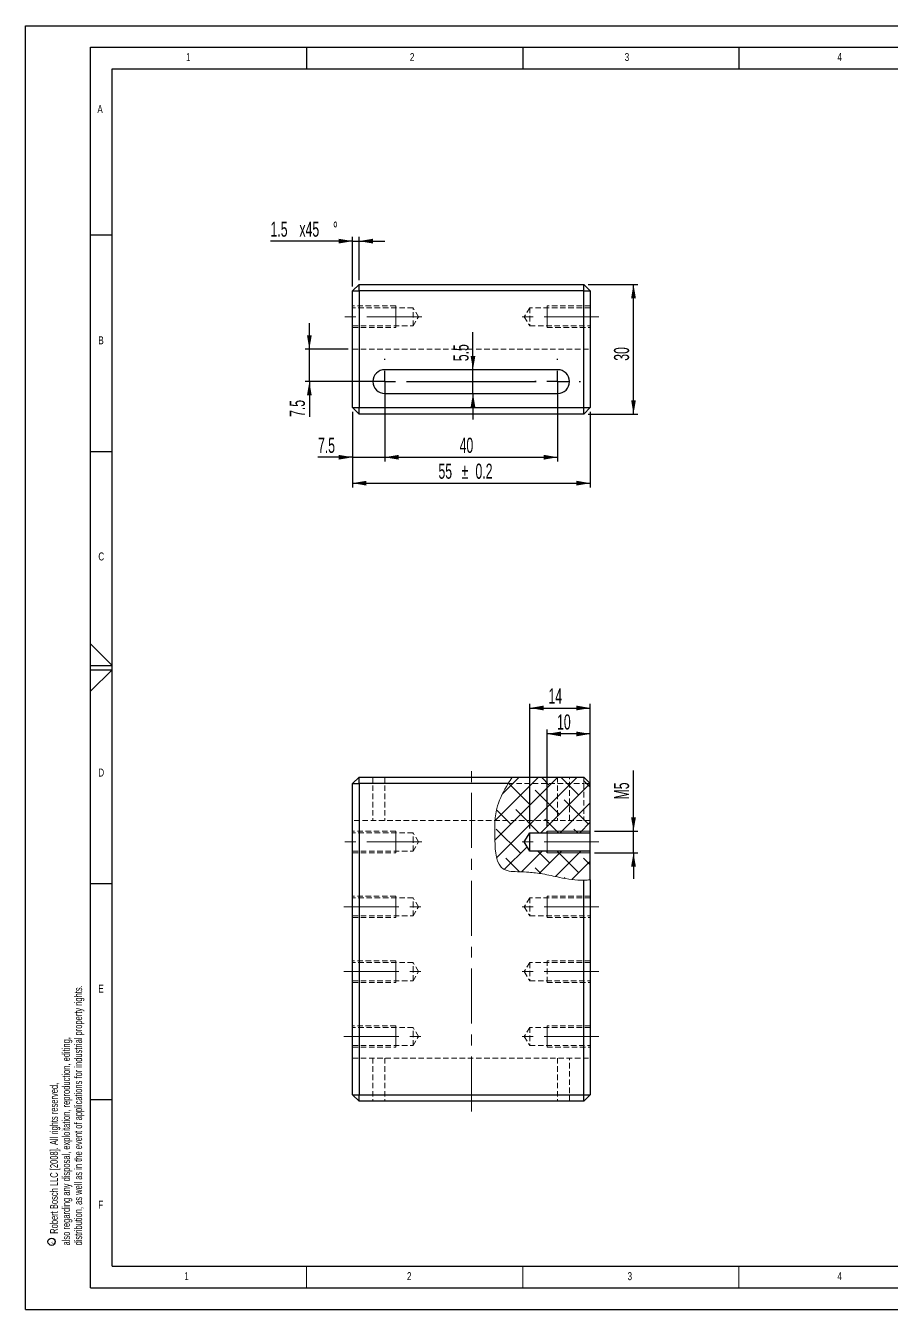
# Paper-space layout 'Sheet4' of a CAD drawing. Header units: millimetres. Extents: x 0 to 420, y 0 to 297.
# Drawn here: x 0 to 200.5, y 0 to 297 of the extents above; entities that cross this region are included whole.
import ezdxf

# ---------------------------------------------------------------- set-up
doc = ezdxf.new("R2010")
doc.units = ezdxf.units.MM
doc.linetypes.add('CENTERX2', pattern=[20.32, 12.7, -2.54, 2.54, -2.54])
doc.linetypes.add('HIDDEN', pattern=[1.905, 1.27, -0.635])
doc.layers.add('FORMAT', color=7, linetype='Continuous')
doc.layers.add('SLD-0', color=7, linetype='Continuous')
doc.styles.add('SLDTEXTSTYLE0', font='TXT', dxfattribs={"width": 0.75})
doc.styles.add('SLDTEXTSTYLE1', font='TXT', dxfattribs={"width": 0.605})
doc.dimstyles.new('SLDDIMSTYLE0', dxfattribs={"dimtxt": 3.5, "dimasz": 3.2, "dimexe": 0, "dimexo": 0.0625, "dimgap": 0.875, "dimtad": 1, "dimdec": 1, "dimrnd": 1e-09, "dimzin": 12, "dimdsep": 46, "dimtxsty": 'SLDTEXTSTYLE1', "dimsah": 1, "dimcen": 0.09, "dimadec": 0, "dimazin": 3, "dimtfac": 1, "dimtdec": 1, "dimtofl": 0, "dimtmove": 0, "dimatfit": 3, "dimfxl": 0, "dimfrac": 2, "dimtolj": 1, "dimtzin": 12, "dimarcsym": 0})
doc.dimstyles.new('SLDDIMSTYLE1', dxfattribs={"dimtxt": 3.5, "dimasz": 3.2, "dimexe": 0, "dimexo": 0.0625, "dimgap": 0.875, "dimtad": 1, "dimdec": 1, "dimrnd": 1e-09, "dimzin": 12, "dimdsep": 46, "dimtxsty": 'SLDTEXTSTYLE1', "dimsah": 1, "dimcen": 0.09, "dimadec": 0, "dimazin": 3, "dimtfac": 1, "dimtdec": 1, "dimtmove": 0, "dimatfit": 0, "dimfxl": 0, "dimfrac": 2, "dimtolj": 1, "dimtzin": 12, "dimarcsym": 0})

# ---------------------------------------------------------------- blocks, each defined once
blk = doc.blocks.new('SW_NOTE_0_3')
at = {"layer": 'SLD-0', "color": 0}
blk.add_circle((-1.07, 0.48), 0.846, dxfattribs=at)
at = {"layer": 'SLD-0', "color": 0, "insert": (-1.29, 0), "char_height": 1, "attachment_point": 1, "rotation": 90, "style": 'SLDTEXTSTYLE1'}
blk.add_mtext('c', dxfattribs=at)
blk = doc.blocks.new('_D_36')
at = {"layer": 'SLD-0'}
for p, q in [((130.14, 237.15), (141.64, 237.15)), ((140.64, 207.15), (140.64, 237.15)), ((130.14, 207.15), (141.64, 207.15))]:
    blk.add_line(p, q, dxfattribs=at)
for points in [[(140.64, 237.15), (140.09, 233.95), (141.19, 233.95)], [(140.64, 207.15), (141.19, 210.35), (140.09, 210.35)]]:
    blk.add_solid(points, dxfattribs=at)
at = {"layer": 'SLD-0', "insert": (136.12, 219.47), "char_height": 3.5, "attachment_point": 1, "rotation": 90, "style": 'SLDTEXTSTYLE1'}
blk.add_mtext('30', dxfattribs=at)
blk = doc.blocks.new('_D_37')
at = {"layer": 'SLD-0'}
for p, q in [((65.64, 222.15), (65.64, 228.15)), ((74.64, 222.15), (64.64, 222.15)), ((65.64, 214.65), (65.64, 222.15)), ((82.09, 214.65), (64.64, 214.65)), ((65.64, 214.65), (65.64, 206.47))]:
    blk.add_line(p, q, dxfattribs=at)
for points in [[(65.64, 222.15), (66.19, 225.35), (65.09, 225.35)], [(65.64, 214.65), (65.09, 211.45), (66.19, 211.45)]]:
    blk.add_solid(points, dxfattribs=at)
at = {"layer": 'SLD-0', "insert": (61.12, 206.47), "char_height": 3.5, "attachment_point": 1, "rotation": 90, "style": 'SLDTEXTSTYLE1'}
blk.add_mtext('7.5', dxfattribs=at)
blk = doc.blocks.new('_D_38')
at = {"layer": 'SLD-0'}
for p, q in [((83.09, 213.65), (83.09, 196.15)), ((75.64, 207.65), (75.64, 196.15)), ((75.64, 197.15), (67.64, 197.15)), ((75.64, 197.15), (83.09, 197.15)), ((83.09, 197.15), (89.09, 197.15))]:
    blk.add_line(p, q, dxfattribs=at)
for points in [[(75.64, 197.15), (72.44, 197.7), (72.44, 196.6)], [(83.09, 197.15), (86.29, 196.6), (86.29, 197.7)]]:
    blk.add_solid(points, dxfattribs=at)
at = {"layer": 'SLD-0', "insert": (67.64, 201.66), "char_height": 3.5, "attachment_point": 1, "style": 'SLDTEXTSTYLE1'}
blk.add_mtext('7.5', dxfattribs=at)
blk = doc.blocks.new('_D_39')
at = {"layer": 'SLD-0'}
for p, q in [((83.09, 213.65), (83.09, 196.15)), ((123.09, 213.65), (123.09, 196.15)), ((83.09, 197.15), (123.09, 197.15))]:
    blk.add_line(p, q, dxfattribs=at)
for points in [[(83.09, 197.15), (86.29, 196.6), (86.29, 197.7)], [(123.09, 197.15), (119.89, 197.7), (119.89, 196.6)]]:
    blk.add_solid(points, dxfattribs=at)
at = {"layer": 'SLD-0', "insert": (100.41, 201.66), "char_height": 3.5, "attachment_point": 1, "style": 'SLDTEXTSTYLE1'}
blk.add_mtext('40', dxfattribs=at)
blk = doc.blocks.new('_D_40')
at = {"layer": 'SLD-0'}
for p, q in [((75.64, 207.65), (75.64, 190.15)), ((130.64, 207.65), (130.64, 190.15)), ((75.64, 191.15), (130.64, 191.15))]:
    blk.add_line(p, q, dxfattribs=at)
for points in [[(75.64, 191.15), (78.84, 190.6), (78.84, 191.7)], [(130.64, 191.15), (127.44, 191.7), (127.44, 190.6)]]:
    blk.add_solid(points, dxfattribs=at)
at = {"layer": 'SLD-0', "char_height": 3.5, "attachment_point": 1, "style": 'SLDTEXTSTYLE1'}
for s, insert in [('55', (95.51, 195.67)), ('%%p', (100.86, 195.66)), ('0.2', (104.08, 195.67))]:
    blk.add_mtext(s, dxfattribs=dict(at, insert=insert))
blk = doc.blocks.new('_D_41')
at = {"layer": 'SLD-0'}
for p, q in [((103.5, 217.4), (103.5, 226.06)), ((103.5, 211.9), (103.5, 217.4)), ((103.5, 211.9), (103.5, 205.9))]:
    blk.add_line(p, q, dxfattribs=at)
for points in [[(103.5, 217.4), (104.05, 220.6), (102.95, 220.6)], [(103.5, 211.9), (102.95, 208.7), (104.05, 208.7)]]:
    blk.add_solid(points, dxfattribs=at)
at = {"layer": 'SLD-0', "insert": (98.99, 219.37), "char_height": 3.5, "attachment_point": 1, "rotation": 90, "style": 'SLDTEXTSTYLE1'}
blk.add_mtext('5.5', dxfattribs=at)
blk = doc.blocks.new('_D_42')
at = {"layer": 'SLD-0'}
for p, q in [((75.64, 247.15), (56.66, 247.15)), ((75.64, 236.65), (75.64, 248.15)), ((75.64, 247.15), (77.14, 247.15)), ((77.14, 238.15), (77.14, 248.15)), ((77.14, 247.15), (83.14, 247.15))]:
    blk.add_line(p, q, dxfattribs=at)
for points in [[(75.64, 247.15), (72.44, 247.7), (72.44, 246.6)], [(77.14, 247.15), (80.34, 246.6), (80.34, 247.7)]]:
    blk.add_solid(points, dxfattribs=at)
at = {"layer": 'SLD-0', "char_height": 3.5, "attachment_point": 1, "style": 'SLDTEXTSTYLE1'}
for s, insert in [('1.5', (56.66, 251.67)), ('x45', (63.35, 251.67)), ('%%d', (71.1, 251.66))]:
    blk.add_mtext(s, dxfattribs=dict(at, insert=insert))
blk = doc.blocks.new('SW_CENTERMARKSYMBOL_9')
at = {"layer": 'SLD-0', "color": 0}
for p, q in [((0, 5), (0, 5.25)), ((40, 5), (40, 5.25)), ((-5, 0), (-5.25, 0)), ((0, 0), (-2.5, 0)), ((0, 0), (0, 2.5)), ((0, 0), (0, -2.5)), ((0, 0), (2.5, 0)), ((5, 0), (5.25, 0)), ((5, 0), (35, 0)), ((35, 0), (34.75, 0)), ((40, 0), (37.5, 0)), ((40, 0), (40, 2.5)), ((40, 0), (40, -2.5)), ((40, 0), (42.5, 0)), ((45, 0), (45.25, 0)), ((0, -5), (0, -5.25)), ((40, -5), (40, -5.25))]:
    blk.add_line(p, q, dxfattribs=at)
blk = doc.blocks.new('_D_43')
at = {"layer": 'SLD-0'}
for p, q in [((140.64, 110.63), (140.64, 124.65)), ((131.64, 110.63), (141.64, 110.63)), ((140.64, 105.63), (140.64, 110.63)), ((131.64, 105.63), (141.64, 105.63)), ((140.64, 105.63), (140.64, 99.63))]:
    blk.add_line(p, q, dxfattribs=at)
for points in [[(140.64, 110.63), (141.19, 113.83), (140.09, 113.83)], [(140.64, 105.63), (140.09, 102.43), (141.19, 102.43)]]:
    blk.add_solid(points, dxfattribs=at)
at = {"layer": 'SLD-0', "insert": (136.12, 117.97), "char_height": 3.5, "attachment_point": 1, "rotation": 90, "style": 'SLDTEXTSTYLE1'}
blk.add_mtext('M5', dxfattribs=at)
blk = doc.blocks.new('_D_44')
at = {"layer": 'SLD-0'}
for p, q in [((120.64, 111.63), (120.64, 134.13)), ((130.64, 111.63), (130.64, 134.13)), ((130.64, 133.13), (120.64, 133.13))]:
    blk.add_line(p, q, dxfattribs=at)
for points in [[(120.64, 133.13), (123.84, 132.58), (123.84, 133.68)], [(130.64, 133.13), (127.44, 133.68), (127.44, 132.58)]]:
    blk.add_solid(points, dxfattribs=at)
at = {"layer": 'SLD-0', "insert": (122.96, 137.65), "char_height": 3.5, "attachment_point": 1, "style": 'SLDTEXTSTYLE1'}
blk.add_mtext('10', dxfattribs=at)
blk = doc.blocks.new('_D_45')
at = {"layer": 'SLD-0'}
for p, q in [((116.64, 111.23), (116.64, 140.13)), ((130.64, 114.13), (130.64, 140.13)), ((116.64, 139.13), (130.64, 139.13))]:
    blk.add_line(p, q, dxfattribs=at)
for points in [[(116.64, 139.13), (119.84, 138.58), (119.84, 139.68)], [(130.64, 139.13), (127.44, 139.68), (127.44, 138.58)]]:
    blk.add_solid(points, dxfattribs=at)
at = {"layer": 'SLD-0', "insert": (120.96, 143.65), "char_height": 3.5, "attachment_point": 1, "style": 'SLDTEXTSTYLE1'}
blk.add_mtext('14', dxfattribs=at)

psp = doc.layouts.new('Sheet4')

# ---------------------------------------------------------------- hatches: boundary and pattern name
at = {"linetype": 'Continuous', "lineweight": 18}
h = psp.add_hatch(dxfattribs=at)
h.set_pattern_fill('ANSI38', angle=3e-322, style=0)
edge = h.paths.add_edge_path(flags=0)
edge.add_line((130.64, 99.38), (130.64, 106.03))
edge.add_line((130.64, 106.03), (116.64, 106.03))
edge.add_line((116.64, 106.03), (115.37, 108.13))
edge.add_line((115.37, 108.13), (116.64, 110.23))
edge.add_line((116.64, 110.23), (130.64, 110.23))
edge.add_line((130.64, 110.23), (130.64, 121.63))
edge.add_line((130.64, 121.63), (129.14, 123.13))
edge.add_line((129.14, 123.13), (112.58, 123.13))
edge.add_spline(control_points=[(112.58, 123.13), (111.15, 120.91), (108.49, 116.52), (108.5, 109.32), (108.86, 101.28), (113.8, 101.27), (116.75, 101.15), (119.87, 100.76), (123.16, 99.99), (126.84, 99.28), (129.21, 99.26), (130.64, 99.38)], knot_values=[0.028148, 0.028148, 0.028148, 0.028148, 0.099982, 0.174664, 0.240575, 0.275908, 0.295726, 0.326125, 0.363653, 0.391393, 0.43127, 0.43127, 0.43127, 0.43127], weights=[1, 1, 1, 1, 1, 1, 1, 1, 1, 1, 1, 1], degree=3, periodic=0)

# ---------------------------------------------------------------- linework, layer by layer
at = {"color": 7, "linetype": 'Continuous', "lineweight": 25}
for p, q in [((75.64, 235.65), (77.14, 237.15)), ((75.64, 208.65), (75.64, 235.65)), ((75.64, 235.65), (77.14, 235.65)), ((77.14, 235.65), (77.14, 237.15)), ((77.14, 237.15), (129.14, 237.15)), ((129.14, 235.65), (77.14, 235.65)), ((77.14, 235.65), (77.14, 208.65)), ((129.14, 235.65), (129.14, 237.15)), ((129.14, 237.15), (130.64, 235.65)), ((129.14, 208.65), (129.14, 235.65)), ((129.14, 235.65), (130.64, 235.65)), ((130.64, 235.65), (130.64, 208.65)), ((123.09, 217.4), (83.09, 217.4)), ((83.09, 211.9), (123.09, 211.9)), ((75.64, 208.65), (77.14, 208.65)), ((75.64, 208.65), (77.14, 207.15)), ((77.14, 208.65), (129.14, 208.65)), ((77.14, 207.15), (77.14, 208.65)), ((129.14, 207.15), (129.14, 208.65)), ((129.14, 208.65), (130.64, 208.65)), ((129.14, 207.15), (130.64, 208.65)), ((129.14, 207.15), (77.14, 207.15)), ((75.64, 121.63), (77.14, 123.13)), ((77.14, 121.63), (77.14, 123.13)), ((77.14, 123.13), (112.58, 123.13)), ((112.58, 123.13), (129.14, 123.13)), ((129.14, 123.13), (130.64, 121.63)), ((75.64, 121.63), (77.14, 121.63)), ((75.64, 49.63), (75.64, 121.63)), ((111.63, 121.63), (77.14, 121.63)), ((77.14, 121.63), (77.14, 49.63)), ((130.64, 110.23), (130.64, 121.63)), ((115.37, 108.13), (116.64, 110.23)), ((116.64, 106.03), (116.64, 110.23)), ((116.64, 110.23), (130.64, 110.23)), ((120.64, 110.23), (120.64, 110.63)), ((130.64, 106.03), (130.64, 110.23)), ((116.64, 106.03), (115.37, 108.13)), ((130.64, 106.03), (116.64, 106.03)), ((120.64, 105.63), (120.64, 106.03)), ((130.64, 99.38), (130.64, 106.03)), ((129.14, 49.63), (129.14, 99.31)), ((130.64, 99.38), (130.64, 49.63)), ((75.64, 49.63), (77.14, 49.63)), ((75.64, 49.63), (77.14, 48.13)), ((77.14, 48.13), (77.14, 49.63)), ((77.14, 49.63), (129.14, 49.63)), ((129.14, 48.13), (77.14, 48.13)), ((129.14, 48.13), (129.14, 49.63)), ((129.14, 49.63), (130.64, 49.63)), ((129.14, 48.13), (130.64, 49.63))]:
    psp.add_line(p, q, dxfattribs=at)
at = {"color": 7, "linetype": 'HIDDEN', "lineweight": 18}
for p, q in [((85.64, 232.15), (75.64, 232.15)), ((85.64, 232.15), (75.64, 232.15)), ((85.64, 232.15), (75.64, 232.15)), ((85.64, 232.15), (75.64, 232.15)), ((89.64, 231.75), (75.64, 231.75)), ((89.64, 231.75), (75.64, 231.75)), ((89.64, 231.75), (75.64, 231.75)), ((89.64, 231.75), (75.64, 231.75)), ((89.64, 227.55), (89.64, 231.75)), ((90.9, 229.65), (89.64, 231.75)), ((89.64, 231.75), (89.64, 231.75)), ((89.64, 231.75), (89.64, 231.75)), ((89.64, 231.75), (89.64, 231.75)), ((116.64, 231.75), (115.37, 229.65)), ((116.64, 231.75), (116.64, 227.55)), ((130.64, 231.75), (116.64, 231.75)), ((130.64, 231.75), (116.64, 231.75)), ((116.64, 231.75), (116.64, 231.75)), ((130.64, 231.75), (116.64, 231.75)), ((116.64, 231.75), (116.64, 231.75)), ((130.64, 231.75), (116.64, 231.75)), ((116.64, 231.75), (116.64, 231.75)), ((130.64, 232.15), (120.64, 232.15)), ((130.64, 232.15), (120.64, 232.15)), ((130.64, 232.15), (120.64, 232.15)), ((130.64, 232.15), (120.64, 232.15)), ((89.64, 227.55), (90.9, 229.65)), ((90.9, 229.65), (90.9, 229.65)), ((90.9, 229.65), (90.9, 229.65)), ((90.9, 229.65), (90.9, 229.65)), ((115.37, 229.65), (116.64, 227.55)), ((115.37, 229.65), (115.37, 229.65)), ((115.37, 229.65), (115.37, 229.65)), ((115.37, 229.65), (115.37, 229.65)), ((75.64, 227.55), (89.64, 227.55)), ((75.64, 227.55), (89.64, 227.55)), ((75.64, 227.55), (89.64, 227.55)), ((75.64, 227.55), (89.64, 227.55)), ((75.64, 227.15), (85.64, 227.15)), ((75.64, 227.15), (85.64, 227.15)), ((75.64, 227.15), (85.64, 227.15)), ((75.64, 227.15), (85.64, 227.15)), ((85.64, 227.15), (85.64, 227.15)), ((116.64, 227.55), (130.64, 227.55)), ((116.64, 227.55), (130.64, 227.55)), ((116.64, 227.55), (130.64, 227.55)), ((116.64, 227.55), (130.64, 227.55)), ((120.64, 227.15), (130.64, 227.15)), ((120.64, 227.15), (120.64, 227.15)), ((120.64, 227.15), (130.64, 227.15)), ((120.64, 227.15), (130.64, 227.15)), ((120.64, 227.15), (130.64, 227.15)), ((75.64, 222.15), (130.64, 222.15)), ((80.34, 123.13), (80.34, 113.13)), ((83.09, 123.13), (83.09, 113.13)), ((123.09, 123.13), (123.09, 113.13)), ((125.84, 113.13), (125.84, 123.13)), ((129.14, 123.13), (129.14, 121.63)), ((111.63, 121.63), (129.14, 121.63)), ((130.64, 121.63), (129.14, 121.63)), ((129.14, 121.63), (129.14, 113.13)), ((130.64, 113.13), (75.64, 113.13)), ((85.64, 110.63), (75.64, 110.63)), ((89.64, 110.23), (75.64, 110.23)), ((89.64, 108.13), (89.64, 110.23)), ((90.9, 108.13), (89.64, 110.23)), ((89.64, 106.03), (89.64, 108.13)), ((89.64, 106.03), (90.9, 108.13)), ((75.64, 106.03), (89.64, 106.03)), ((75.64, 105.63), (85.64, 105.63)), ((85.64, 105.63), (85.64, 105.65)), ((85.64, 95.63), (75.64, 95.63)), ((89.64, 95.23), (75.64, 95.23)), ((89.64, 93.13), (89.64, 95.23)), ((90.9, 93.13), (89.64, 95.23)), ((116.64, 95.23), (115.37, 93.13)), ((116.64, 95.23), (116.64, 91.03)), ((130.64, 95.23), (116.64, 95.23)), ((130.64, 95.63), (120.64, 95.63)), ((89.64, 91.03), (89.64, 93.13)), ((89.64, 91.03), (90.9, 93.13)), ((115.37, 93.13), (116.64, 91.03)), ((75.64, 91.03), (89.64, 91.03)), ((75.64, 90.63), (85.64, 90.63)), ((85.64, 90.63), (85.64, 90.65)), ((116.64, 91.03), (130.64, 91.03)), ((120.64, 90.63), (120.64, 90.65)), ((120.64, 90.63), (130.64, 90.63)), ((85.64, 80.63), (75.64, 80.63)), ((89.64, 80.23), (75.64, 80.23)), ((89.64, 78.13), (89.64, 80.23)), ((90.9, 78.13), (89.64, 80.23)), ((116.64, 80.23), (115.37, 78.13)), ((116.64, 80.23), (116.64, 76.03)), ((130.64, 80.23), (116.64, 80.23)), ((130.64, 80.63), (120.64, 80.63)), ((89.64, 76.03), (89.64, 78.13)), ((89.64, 76.03), (90.9, 78.13)), ((115.37, 78.13), (116.64, 76.03)), ((75.64, 76.03), (89.64, 76.03)), ((75.64, 75.63), (85.64, 75.63)), ((85.64, 75.63), (85.64, 75.65)), ((116.64, 76.03), (130.64, 76.03)), ((120.64, 75.63), (120.64, 75.65)), ((120.64, 75.63), (130.64, 75.63)), ((85.64, 65.63), (75.64, 65.63)), ((130.64, 65.63), (120.64, 65.63)), ((89.64, 65.23), (75.64, 65.23)), ((89.64, 63.13), (89.64, 65.23)), ((90.9, 63.13), (89.64, 65.23)), ((89.64, 61.03), (89.64, 63.13)), ((89.64, 61.03), (90.9, 63.13)), ((116.64, 65.23), (115.37, 63.13)), ((115.37, 63.13), (116.64, 61.03)), ((116.64, 65.23), (116.64, 61.03)), ((130.64, 65.23), (116.64, 65.23)), ((75.64, 61.03), (89.64, 61.03)), ((75.64, 60.63), (85.64, 60.63)), ((85.64, 60.63), (85.64, 60.65)), ((116.64, 61.03), (130.64, 61.03)), ((120.64, 60.63), (120.64, 60.65)), ((120.64, 60.63), (130.64, 60.63)), ((75.64, 58.13), (130.64, 58.13)), ((80.34, 58.13), (80.34, 48.13)), ((83.09, 58.13), (83.09, 48.13)), ((123.09, 58.13), (123.09, 48.13)), ((125.84, 48.13), (125.84, 58.13))]:
    psp.add_line(p, q, dxfattribs=at)
at = {"color": 7, "linetype": 'Continuous', "lineweight": 18}
for p, q in [((120.64, 110.63), (130.64, 110.63)), ((130.64, 105.63), (120.64, 105.63))]:
    psp.add_line(p, q, dxfattribs=at)
at = {"color": 7, "linetype": 'HIDDEN', "lineweight": 18, "flags": 128}
psp.add_lwpolyline([(120.64, 75.65), (120.64, 75.75), (120.64, 75.95), (120.64, 76.24), (120.64, 76.6), (120.64, 77.03), (120.64, 77.51), (120.64, 78.01), (120.64, 78.51), (120.64, 79), (120.64, 79.46), (120.64, 79.86), (120.64, 80.19), (120.64, 80.43), (120.64, 80.58), (120.64, 80.63), (120.64, 80.63)], dxfattribs=at)
at = {"color": 7, "linetype": 'Continuous', "lineweight": 25}
for centre, start, end in [((83.09, 214.65), 90, 270), ((123.09, 214.65), 270, 90)]:
    psp.add_arc(centre, 2.75, start, end, dxfattribs=at)
at = {"color": 7, "linetype": 'Continuous', "lineweight": 18}
for points, knots in [([(85.64, 227.15), (85.64, 227.23), (85.64, 227.4), (85.64, 227.67), (85.64, 228.02), (85.64, 228.43), (85.64, 228.9), (85.64, 229.39), (85.64, 229.9), (85.64, 230.4), (85.64, 230.86), (85.64, 231.28), (85.64, 231.62), (85.64, 231.89), (85.64, 232.07), (85.64, 232.14), (85.64, 232.15), (85.64, 232.15), (85.64, 232.15)], [0, 0, 0, 0, 0.065572, 0.131144, 0.196716, 0.262288, 0.32786, 0.393432, 0.459004, 0.524576, 0.590148, 0.65572, 0.721292, 0.786865, 0.852437, 0.918009, 0.983581, 1, 1, 1, 1]), ([(120.64, 227.15), (120.64, 227.23), (120.64, 227.4), (120.64, 227.67), (120.64, 228.02), (120.64, 228.43), (120.64, 228.9), (120.64, 229.39), (120.64, 229.9), (120.64, 230.4), (120.64, 230.86), (120.64, 231.28), (120.64, 231.62), (120.64, 231.89), (120.64, 232.07), (120.64, 232.14), (120.64, 232.15), (120.64, 232.15), (120.64, 232.15)], [0, 0, 0, 0, 0.065572, 0.131144, 0.196716, 0.262288, 0.32786, 0.393432, 0.459004, 0.524576, 0.590148, 0.65572, 0.721292, 0.786865, 0.852437, 0.918009, 0.983581, 1, 1, 1, 1]), ([(111.63, 121.63), (110.59, 119.93), (108.49, 115.97), (108.5, 109.32), (108.86, 101.28), (113.8, 101.27), (116.75, 101.15), (119.87, 100.76), (123.16, 99.99), (126.34, 99.38), (128.22, 99.29), (129.14, 99.31)], [0.0444125, 0.0444125, 0.0444125, 0.0444125, 0.0999817, 0.1746644, 0.2405749, 0.275908, 0.2957258, 0.3261249, 0.3636532, 0.391393, 0.4171849, 0.4171849, 0.4171849, 0.4171849])]:
    psp.add_open_spline(points, degree=3, knots=knots, dxfattribs=at)
for points in [[(112.58, 123.13), (112.26, 122.64), (111.94, 122.14), (111.63, 121.63)], [(85.64, 105.65), (85.64, 105.75), (85.64, 105.95), (85.64, 106.24), (85.64, 106.6), (85.64, 107.03), (85.64, 107.51), (85.64, 108.01), (85.64, 108.51), (85.64, 109), (85.64, 109.46), (85.64, 109.86), (85.64, 110.19), (85.64, 110.43), (85.64, 110.58), (85.64, 110.63), (85.64, 110.62), (85.64, 110.63)], [(120.64, 110.23), (120.64, 110.18), (120.64, 110.03), (120.64, 109.78), (120.64, 109.44), (120.64, 109.05), (120.64, 108.6), (120.64, 108.13), (120.64, 107.67), (120.64, 107.22), (120.64, 106.82), (120.64, 106.49), (120.64, 106.24), (120.64, 106.09), (120.64, 106.03), (120.64, 106.04), (120.64, 106.03)], [(129.14, 99.31), (129.64, 99.31), (130.14, 99.34), (130.64, 99.38)], [(85.64, 90.65), (85.64, 90.75), (85.64, 90.95), (85.64, 91.24), (85.64, 91.6), (85.64, 92.03), (85.64, 92.51), (85.64, 93.01), (85.64, 93.51), (85.64, 94), (85.64, 94.46), (85.64, 94.86), (85.64, 95.19), (85.64, 95.43), (85.64, 95.58), (85.64, 95.63), (85.64, 95.62), (85.64, 95.63)], [(120.64, 90.65), (120.64, 90.75), (120.64, 90.95), (120.64, 91.24), (120.64, 91.6), (120.64, 92.03), (120.64, 92.51), (120.64, 93.01), (120.64, 93.51), (120.64, 94), (120.64, 94.46), (120.64, 94.86), (120.64, 95.19), (120.64, 95.43), (120.64, 95.58), (120.64, 95.63), (120.64, 95.62), (120.64, 95.63)], [(85.64, 75.65), (85.64, 75.75), (85.64, 75.95), (85.64, 76.24), (85.64, 76.6), (85.64, 77.03), (85.64, 77.51), (85.64, 78.01), (85.64, 78.51), (85.64, 79), (85.64, 79.46), (85.64, 79.86), (85.64, 80.19), (85.64, 80.43), (85.64, 80.58), (85.64, 80.63), (85.64, 80.62), (85.64, 80.63)], [(85.64, 60.65), (85.64, 60.75), (85.64, 60.95), (85.64, 61.24), (85.64, 61.6), (85.64, 62.03), (85.64, 62.51), (85.64, 63.01), (85.64, 63.51), (85.64, 64), (85.64, 64.46), (85.64, 64.86), (85.64, 65.19), (85.64, 65.43), (85.64, 65.58), (85.64, 65.63), (85.64, 65.62), (85.64, 65.63)], [(120.64, 60.65), (120.64, 60.75), (120.64, 60.95), (120.64, 61.24), (120.64, 61.6), (120.64, 62.03), (120.64, 62.51), (120.64, 63.01), (120.64, 63.51), (120.64, 64), (120.64, 64.46), (120.64, 64.86), (120.64, 65.19), (120.64, 65.43), (120.64, 65.58), (120.64, 65.63), (120.64, 65.62), (120.64, 65.63)]]:
    psp.add_open_spline(points, degree=3, dxfattribs=at)
at = {"layer": 'FORMAT'}
for p, q in [((20, 248.5), (15, 248.5)), ((15, 198.5), (20, 198.5)), ((15, 98.5), (20, 98.5)), ((20, 48.5), (15, 48.5))]:
    psp.add_line(p, q, dxfattribs=at)
at = {"layer": 'SLD-0'}
for p, q in [((0, 0), (0, 297)), ((0, 297), (420, 297)), ((15, 292), (415, 292)), ((15, 5), (15, 292)), ((65, 292), (65, 287)), ((115, 292), (115, 287)), ((165, 292), (165, 287)), ((20, 10), (20, 287)), ((20, 287), (410, 287)), ((20, 149), (15, 153.98)), ((15, 149), (20, 149)), ((15, 148), (20, 148)), ((20, 10), (410, 10)), ((15, 5), (415, 5)), ((0, 0), (420, 0))]:
    psp.add_line(p, q, dxfattribs=at)
at = {"layer": 'SLD-0', "linetype": 'CENTERX2', "lineweight": 18}
for p, q in [((91.64, 229.65), (73.64, 229.65)), ((132.64, 229.65), (114.64, 229.65)), ((103.14, 45.81), (103.14, 125.26)), ((91.64, 108.13), (73.64, 108.13)), ((132.64, 108.13), (114.64, 108.13)), ((73.64, 93.13), (91.64, 93.13)), ((132.64, 93.13), (114.64, 93.13)), ((73.64, 78.13), (91.64, 78.13)), ((132.64, 78.13), (114.64, 78.13)), ((73.64, 63.13), (91.64, 63.13)), ((132.64, 63.13), (114.64, 63.13))]:
    psp.add_line(p, q, dxfattribs=at)
at = {"layer": 'SLD-0', "color": 7, "linetype": 'Continuous', "lineweight": 18}
for p, q in [((20, 148), (15, 143.02)), ((65, 5), (65, 10)), ((115, 5), (115, 10)), ((165, 5), (165, 10))]:
    psp.add_line(p, q, dxfattribs=at)

# ---------------------------------------------------------------- block references
at = {"layer": 'SLD-0'}
for name, p in [('SW_CENTERMARKSYMBOL_9', (83.09, 214.65)), ('SW_NOTE_0_3', (7.08, 15.16))]:
    psp.add_blockref(name, p, dxfattribs=at)

# ---------------------------------------------------------------- texts
at = {"layer": 'FORMAT', "char_height": 1.85, "attachment_point": 1, "style": 'SLDTEXTSTYLE0'}
for s, insert in [('1', (37.12, 290.67)), ('2', (88.91, 290.67)), ('3', (138.61, 290.67)), ('4', (187.82, 290.67)), ('A', (16.6, 278.62)), ('B', (16.82, 225.12)), ('C', (16.82, 175.12)), ('D', (16.82, 125.12)), ('E', (16.82, 75.12)), ('F', (16.82, 25.12)), ('1', (36.73, 8.6)), ('2', (88.23, 8.6)), ('3', (139.28, 8.6)), ('4', (187.82, 8.6))]:
    psp.add_mtext(s, dxfattribs=dict(at, insert=insert))
at = {"layer": 'SLD-0', "char_height": 1.8, "attachment_point": 1, "rotation": 90, "style": 'SLDTEXTSTYLE1'}
for s, insert in [('distribution, as well as in the event of applications for industrial property rights.', (11.26, 14.78)), ('also regarding any disposal, exploitation, reproduction, editing,', (8.46, 14.78)), ('Robert Bosch LLC [2008]. All rights reserved,', (5.66, 17.48))]:
    psp.add_mtext(s, dxfattribs=dict(at, insert=insert))

# ---------------------------------------------------------------- dimensions: what is measured, and where the dimension line sits
at = {"layer": 'SLD-0'}
for base, p1, p2, text, dimstyle, picture, middle in [((77.14, 247.15), (75.64, 235.65), (77.14, 237.15), '<>x45%%d', 'SLDDIMSTYLE1', '_D_42', (64.96, 247.15)), ((130.64, 191.15), (75.64, 208.65), (130.64, 208.65), '<>%%p0.2', 'SLDDIMSTYLE0', '_D_40', (103.14, 191.15))]:
    dim = psp.add_linear_dim(base=base, p1=p1, p2=p2, text=text, dimstyle=dimstyle, dxfattribs=at)
    dim.commit()
    dim.dimension.update_dxf_attribs({"geometry": picture, "text_midpoint": middle, "dimtype": 160})
for base, p1, p2, dimstyle, picture, middle in [((140.64, 237.15), (129.14, 207.15), (129.14, 237.15), 'SLDDIMSTYLE0', '_D_36', (140.64, 222.15)), ((65.64, 222.15), (83.09, 214.65), (75.64, 222.15), 'SLDDIMSTYLE0', '_D_37', (65.64, 209.81)), ((103.5, 217.4), (123.09, 211.9), (123.09, 217.4), 'SLDDIMSTYLE1', '_D_41', (103.5, 222.72))]:
    dim = psp.add_linear_dim(base=base, p1=p1, p2=p2, angle=90, dimstyle=dimstyle, dxfattribs=at)
    dim.commit()
    dim.dimension.update_dxf_attribs({"geometry": picture, "text_midpoint": middle, "dimtype": 160})
for base, p1, p2, picture, middle in [((83.08582707, 197.14706767), (75.63582707, 208.64706767), (83.08582707, 214.64706767), '_D_38', (70.98650933, 197.14706767)), ((123.09, 197.15), (83.09, 214.65), (123.09, 214.65), '_D_39', (103.09, 197.15)), ((130.64, 139.13), (116.64, 110.23), (130.64, 113.13), '_D_45', (123.64, 139.13)), ((120.64, 133.13), (130.64, 110.63), (120.64, 110.63), '_D_44', (125.64, 133.13))]:
    dim = psp.add_linear_dim(base=base, p1=p1, p2=p2, dimstyle='SLDDIMSTYLE0', dxfattribs=at)
    dim.commit()
    dim.dimension.update_dxf_attribs({"geometry": picture, "text_midpoint": middle, "dimtype": 160})
dim = psp.add_linear_dim(base=(140.64, 110.63), p1=(130.64, 105.63), p2=(130.64, 110.63), angle=90, text='M5', dimstyle='SLDDIMSTYLE1', dxfattribs=at)
dim.commit()
dim.dimension.update_dxf_attribs({"geometry": '_D_43', "text_midpoint": (140.64, 121.31), "dimtype": 160})

doc.saveas('drawing.dxf')
